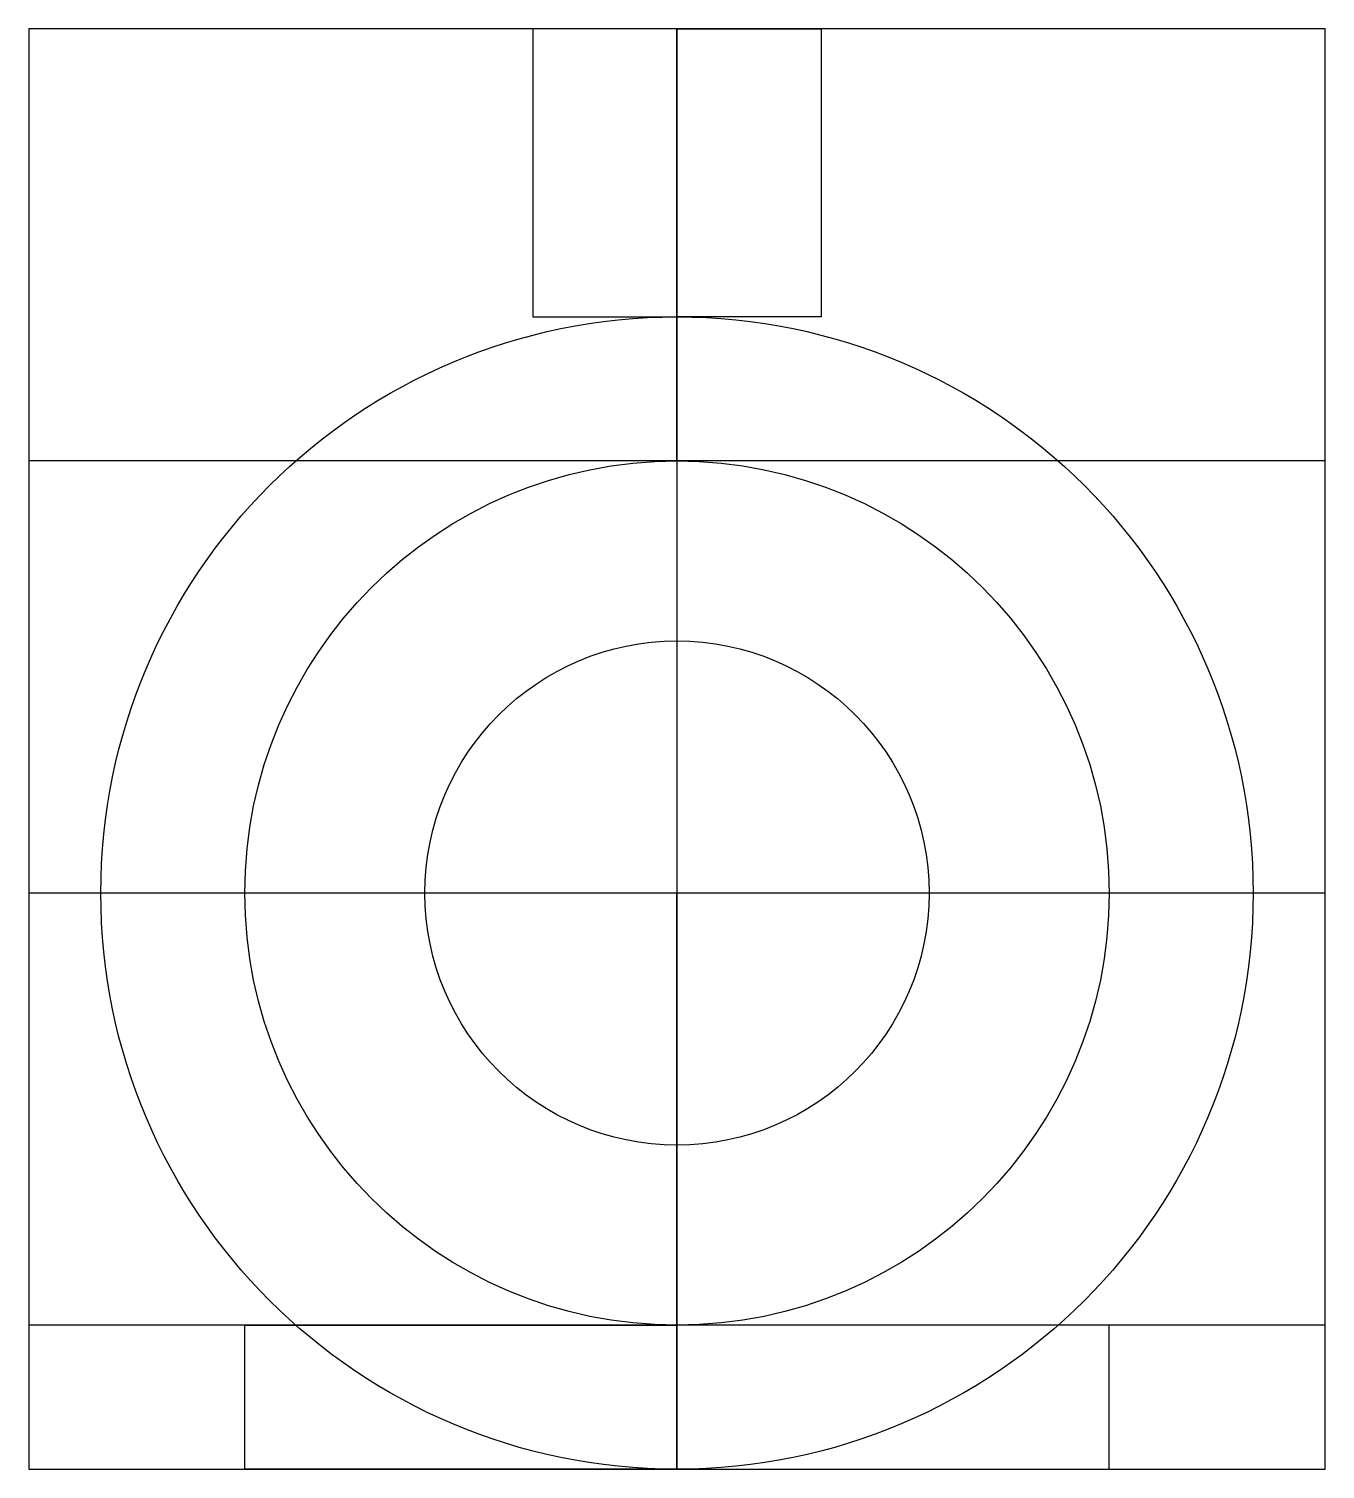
# Model space of a CAD drawing. Header units: millimetres. Extents: x 0 to 9, y -10 to 0.
import ezdxf

# ---------------------------------------------------------------- set-up
doc = ezdxf.new("R2010")
doc.units = ezdxf.units.MM
doc.layers.get('0').update_dxf_attribs({"linetype": 'CONTINUOUS'})

msp = doc.modelspace()

# ---------------------------------------------------------------- linework, layer by layer
for p, q in [((4.5, 0), (3.5, 0)), ((3.5, 0), (3.5, -2)), ((4.5, 0), (4.5, -10)), ((4.5, -2), (4.5, 0)), ((4.5, 0), (5.5, 0)), ((4.5, -2), (4.5, 0)), ((4.5, -3), (4.5, 0)), ((5.5, 0), (5.5, -2)), ((3.5, -2), (4.5, -2)), ((5.5, -2), (4.5, -2)), ((4.5, -3), (0, -3)), ((9, -3), (4.5, -3)), ((4.5, -6), (0, -6)), ((4.5, -10), (4.5, -6)), ((9, -6), (4.5, -6)), ((9, -9), (0, -9)), ((1.5, -10), (1.5, -9)), ((1.5, -9), (4.5, -9)), ((7.5, -9), (4.5, -9)), ((4.5, -9), (4.5, -10)), ((4.5, -9), (4.5, -10)), ((7.5, -10), (7.5, -9)), ((4.5, -10), (1.5, -10)), ((4.5, -10), (7.5, -10))]:
    msp.add_line(p, q)
msp.add_lwpolyline([(9, 0), (0, 0), (0, -10), (9, -10)], close=True)
for radius in [4, 3, 1.75]:
    msp.add_circle((4.5, -6), radius)

doc.saveas('drawing.dxf')
